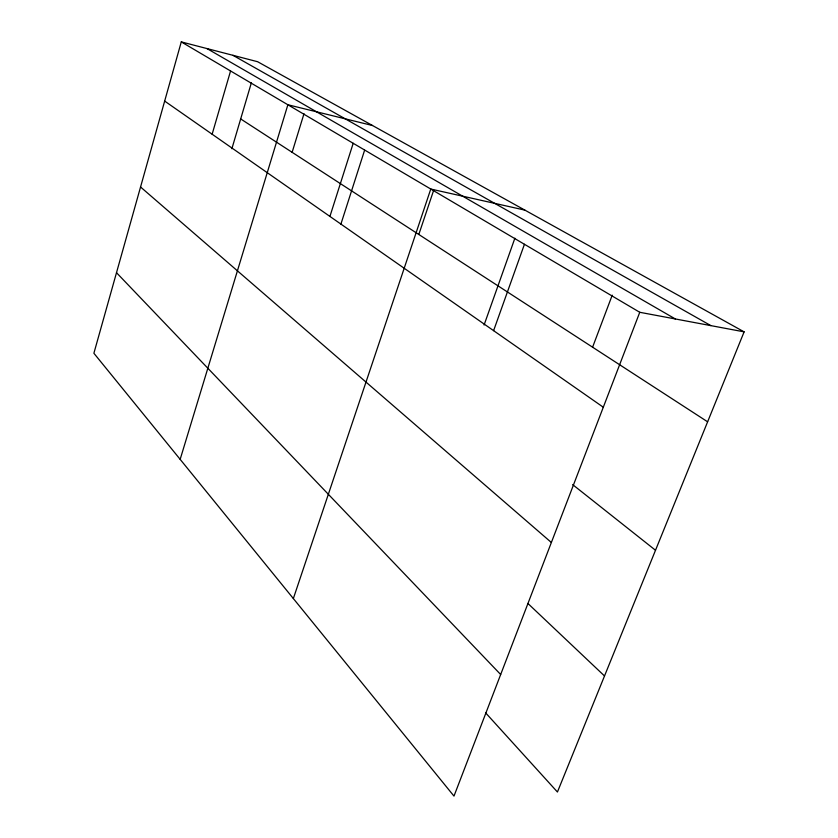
<?xml version="1.0" encoding="UTF-8"?>
<svg xmlns="http://www.w3.org/2000/svg" width="838" height="838" viewBox="0 0 838 838"><rect width="100%" height="100%" fill="white"/><g stroke="black" fill="none" stroke-linecap="round" stroke-linejoin="round"><path stroke-width="1.26" d="M744.113 331.858L257.612 61.719L181.28 41.9L93.887 353.259L453.987 796.1L639.761 312.291L744.113 331.858L557.438 792.015L485.611 712.834M212.14 134.216L230.565 70.968M231.875 148.724L251.348 82.868M180.16 459.35L287.874 104.76L372.522 125.522M292.127 152.317L303.995 113.706M329.921 216.424L353.196 143.288M340.794 224.448L364.614 150.18M293.352 598.552L430.774 189.042L524.85 210.108M418.811 234.483L433.707 190.163M484.081 325.018L514.888 238.202M493.603 330.654L524.441 244.277M592.592 347.194L612.222 295.186M232.933 55.308L710.844 325.615M206.986 48.573L675.376 318.974M181.28 41.9L639.761 312.291M240.684 118.944L707.618 421.807M164.667 101.084L603.308 407.226M572.637 484.594L655.505 550.262M140.554 187L551.362 542.49M527.94 603.496L604.512 675.973M116.503 272.696L500.674 674.527"/></g></svg>
